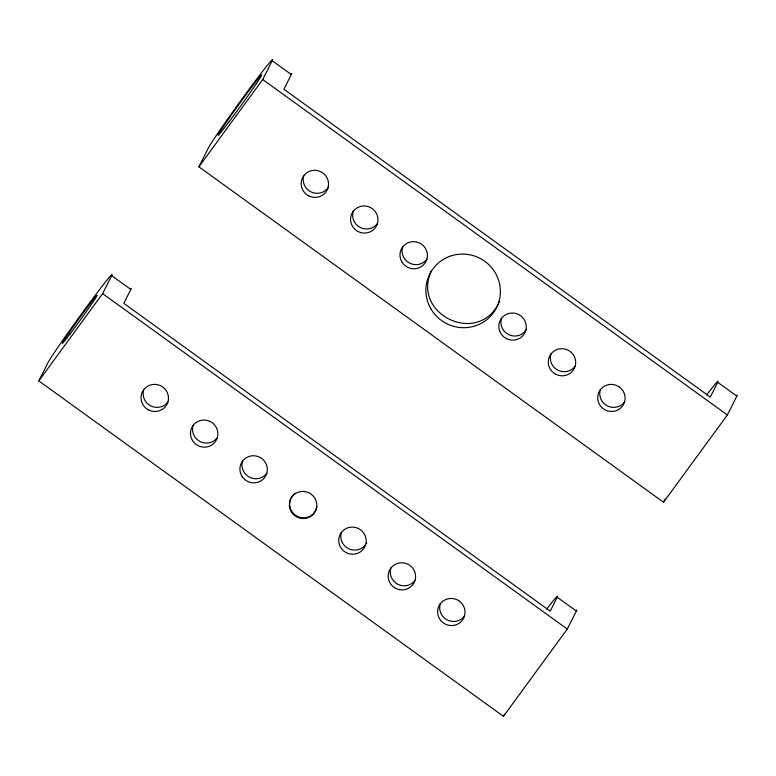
<?xml version="1.0" encoding="UTF-8"?>
<svg xmlns="http://www.w3.org/2000/svg" width="776" height="776" viewBox="0 0 776 776"><rect width="100%" height="100%" fill="white"/><g stroke="black" fill="none" stroke-linecap="round" stroke-linejoin="round"><path stroke-width="1.16" d="M38.8 380.9L47.85 362.896A55.086 1.727 -54.2 0 1 84.574 309.702A55.086 1.727 -54.2 0 1 111.676 275.616L130.814 289.429L123.82 303.329L550.213 611.148L557.197 597.248L576.335 611.052L567.285 629.055L503.459 716.335L38.8 380.9L102.626 293.619L111.676 275.616M198.889 166.811L208.356 147.974A55.086 1.727 -54.2 0 1 245.08 94.769A55.086 1.727 -54.2 0 1 272.182 60.693L291.32 74.506L283.909 89.24L710.292 397.06L717.713 382.316L736.841 396.129L727.364 414.966L663.538 502.247L198.889 166.811L262.715 79.53L272.182 60.693M503.459 716.335L504.516 714.221M663.538 502.247L665.119 499.113M431.601 270.543C411.125 312.854 475.533 345.824 498.047 304.609M498.764 303.038L499.55 301.495M366.447 543.375L366.796 542.812M526.535 329.286L525.769 330.527A13.774 13.512 26.7 0 1 512.567 335.853L510.472 335.339A13.774 13.512 26.7 0 1 501.529 318.179M293.173 495.127L293.609 494.622A13.774 13.512 26.7 0 1 295.239 493.255M262.715 79.53L727.364 414.966M102.626 293.619L567.285 629.055M167.985 401.89A13.774 13.512 26.7 0 1 150.689 405.877L148.846 404.752A13.774 13.512 26.7 0 1 143.744 389.542M217.416 437.577A13.774 13.512 26.7 0 1 196.629 439.032L195.213 437.402A13.774 13.512 26.7 0 1 193.175 425.229M266.837 473.253A13.774 13.512 26.7 0 1 242.597 460.905M316.947 506.515A13.774 13.512 26.7 0 1 299.245 517.155L297.247 516.331A13.774 13.512 26.7 0 1 292.222 496.233M415.111 580.293A13.774 13.512 26.7 0 1 397.816 584.27L395.973 583.145A13.774 13.512 26.7 0 1 390.871 567.945M365.69 544.616A13.774 13.512 26.7 0 1 352.488 549.932L350.383 549.427A13.774 13.512 26.7 0 1 341.45 532.268M464.533 615.979A13.774 13.512 26.7 0 1 445.395 618.831L443.746 617.434A13.774 13.512 26.7 0 1 440.293 603.631M576.258 610.237A55.086 1.727 -54.2 0 1 576.335 611.052M546.702 609.102A55.086 1.727 -54.2 0 1 557.197 597.248M130.737 288.614A55.086 1.727 -54.2 0 1 130.814 289.429M377.495 223.488A13.774 13.512 26.7 0 1 356.708 224.943L355.301 223.323A13.774 13.512 26.7 0 1 353.255 211.14M426.926 259.165A13.774 13.512 26.7 0 1 402.686 246.826M575.2 366.214A13.774 13.512 26.7 0 1 557.905 370.191L556.053 369.066A13.774 13.512 26.7 0 1 550.96 353.866M624.622 401.89A13.774 13.512 26.7 0 1 605.484 404.742L603.835 403.345A13.774 13.512 26.7 0 1 600.382 389.542M736.763 395.314A55.086 1.727 -54.2 0 1 736.841 396.129M706.567 395.003A55.086 1.727 -54.2 0 1 717.713 382.316M290.728 74.166A55.086 1.727 -54.2 0 1 291.32 74.506M328.073 187.811A13.774 13.512 26.7 0 1 310.778 191.788L308.935 190.663A13.774 13.512 26.7 0 1 303.833 175.463M364.739 546.905L363.624 548.71A13.774 13.512 26.7 0 1 350.422 554.035L348.327 553.521A13.774 13.512 26.7 0 1 341.304 532.598L342.691 530.988A13.774 13.512 26.7 0 1 352.362 527.088L354.506 527.273A13.774 13.512 26.7 0 1 364.739 546.905M524.818 332.817L523.713 334.631A13.774 13.512 26.7 0 1 510.511 339.946L508.416 339.432A13.774 13.512 26.7 0 1 501.393 318.509L502.78 316.909A13.774 13.512 26.7 0 1 512.441 313.009L514.595 313.194A13.774 13.512 26.7 0 1 524.818 332.817M293.27 495.311L291.883 496.921A13.774 13.512 26.7 0 0 296.907 517.01L298.905 517.844A13.774 13.512 26.7 0 0 312.67 495.457L311.021 494.06A13.774 13.512 26.7 0 0 293.27 495.311M370.414 207.493L368.416 206.659A13.774 13.512 26.7 0 0 353.245 227.416L354.651 229.046A13.774 13.512 26.7 0 0 375.438 227.581A13.774 13.512 26.7 0 0 370.414 207.493M210.325 421.581L208.327 420.747A13.774 13.512 26.7 0 0 193.156 441.495L194.563 443.125A13.774 13.512 26.7 0 0 215.35 441.67A13.774 13.512 26.7 0 0 210.325 421.581M308.722 195.882L306.869 194.757A13.774 13.512 26.7 0 1 303.688 175.793A13.774 13.512 26.7 0 1 322.835 172.941L324.475 174.338A13.774 13.512 26.7 0 1 308.722 195.882M619.374 387.02L617.531 385.895A13.774 13.512 26.7 0 0 601.778 407.449L603.418 408.836A13.774 13.512 26.7 0 0 622.556 405.984A13.774 13.512 26.7 0 0 619.374 387.02M555.839 374.284L553.996 373.159A13.774 13.512 26.7 0 1 550.814 354.195A13.774 13.512 26.7 0 1 569.953 351.344L571.602 352.731A13.774 13.512 26.7 0 1 555.839 374.284M148.633 409.97L146.79 408.845A13.774 13.512 26.7 0 1 143.609 389.882A13.774 13.512 26.7 0 1 162.747 387.02L164.396 388.417A13.774 13.512 26.7 0 1 148.633 409.97M459.295 601.099L457.452 599.974A13.774 13.512 26.7 0 0 441.69 621.528L443.339 622.924A13.774 13.512 26.7 0 0 462.477 620.072A13.774 13.512 26.7 0 0 459.295 601.099M395.76 588.373L393.907 587.248A13.774 13.512 26.7 0 1 390.726 568.274A13.774 13.512 26.7 0 1 409.864 565.423L411.513 566.82A13.774 13.512 26.7 0 1 395.76 588.373M242.17 476.59A13.774 13.512 26.7 0 0 265.887 475.542A13.774 13.512 26.7 0 0 252.792 455.745A13.774 13.512 26.7 0 0 242.17 476.59M69.947 334.126A29.507 0.921 -54.2 0 0 97 295.578A29.507 0.921 -54.2 0 0 72.352 328.073A29.507 0.921 -54.2 0 0 69.947 334.126M402.249 262.511A13.774 13.512 26.7 0 0 425.975 261.464A13.774 13.512 26.7 0 0 412.88 241.656A13.774 13.512 26.7 0 0 402.249 262.511M229.046 121.832A37.384 1.174 -54.2 0 0 261.745 74.913A37.384 1.174 -54.2 0 0 228.755 118.776A37.384 1.174 -54.2 0 0 229.046 121.832M430.825 308.712A37.384 36.666 26.7 0 0 495.321 309.876A37.384 36.666 26.7 0 0 463.233 254.082A37.384 36.666 26.7 0 0 430.825 308.712"/></g></svg>
